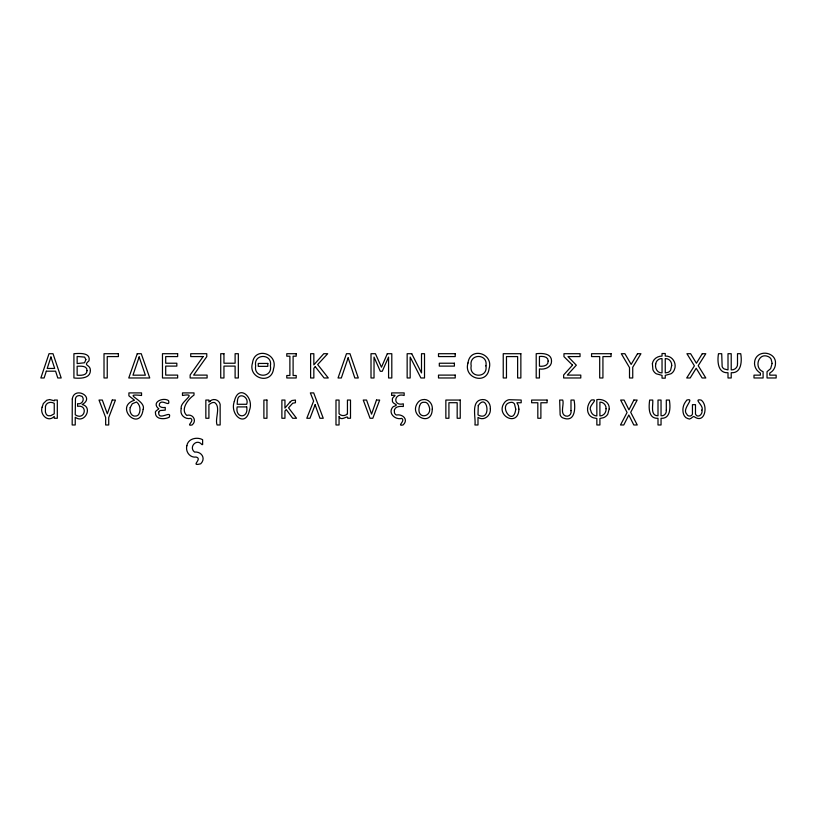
<?xml version="1.0" encoding="UTF-8"?>
<svg xmlns="http://www.w3.org/2000/svg" width="817" height="817" viewBox="0 0 817 817"><rect width="100%" height="100%" fill="white"/><g stroke="black" fill="none" stroke-linecap="round" stroke-linejoin="round"><path stroke-width="1.23" d="M234.326 401.433C229.352 414.679 245.651 428.476 249.481 410.216C254.465 396.96 238.339 383.306 234.326 401.433M270.407 365.853C272.776 378.332 253.301 378.322 255.66 365.853C253.26 353.322 272.796 353.342 270.407 365.853M485.921 365.853C488.28 378.332 468.815 378.322 471.174 365.853C468.774 353.322 488.311 353.342 485.921 365.853M570.991 410.665C571.777 414.015 569.061 417.058 565.66 416.037C559.574 413.902 564.363 404.425 562.729 400.054L559.665 400.054L560.135 414.842A5.3 5.3 0 0 0 562.596 417.783C574.964 423.053 575.709 408.663 574.055 400.054L570.991 400.054L570.991 410.665M772.126 363.422L770.625 368.651L767.04 371.674L767.04 377.975L776.15 377.975L776.15 375.146L769.747 375.146L769.747 373.124L772.014 371.439A10.835 10.835 0 0 0 775.486 363.422C776.221 354.047 763.415 349.942 757.328 356.12A9.59 9.59 0 0 0 754.704 361.277C753.744 365.975 756.276 370.795 760.392 373.124L760.392 375.146L753.989 375.146L753.989 377.975L763.098 377.975L763.098 371.674C753.744 368.334 758.217 352.117 768.164 356.569A6.015 6.015 0 0 1 771.146 359.235L772.126 363.422M666.304 410.195C666.733 413.3 664.272 416.17 661.045 415.782L661.045 400.054L658.002 400.054L658.002 415.782C649.883 415.904 653.355 404.629 652.732 400.054L649.668 400.054C648.739 406.662 647.983 418.968 658.002 418.294L658.002 424.973L661.045 424.973L661.045 418.294C670.91 418.947 670.481 406.692 669.368 400.054L666.304 400.054L666.304 410.195M143.159 409.297C139.85 433.01 113.686 406.846 134.458 400.218L128.902 395.826L128.902 392.906L141.545 392.906L141.545 395.479C120.262 393.212 146.457 400.269 143.159 409.297M432.285 409.174C431.784 427.883 407.377 415.281 418.263 402.076A7.251 7.251 0 0 1 422.43 399.707C428.088 398.277 432.898 403.71 432.285 409.174M518.918 409.174C518.417 427.883 494.009 415.281 504.896 402.076A7.251 7.251 0 0 1 509.062 399.707L521.185 400.054L521.185 402.75L516.895 402.75L518.366 405.498L518.918 409.174M606.071 408.714C606.367 412.309 603.743 416.047 599.903 415.935L599.903 402.158C603.467 401.923 606.337 405.242 606.071 408.714M252.494 362.973C247.653 378.414 271.581 385.379 273.583 368.661C278.372 353.281 254.516 346.347 252.494 362.973M467.998 362.973C463.168 378.414 487.095 385.379 489.087 368.661C493.887 353.281 470.02 346.347 467.998 362.973M671.707 365.546L670.624 370.162A5.443 5.443 0 0 1 667.867 372.44L665.252 372.92L665.252 358.581C669.072 358.295 671.993 361.88 671.707 365.546M490.333 408.857C491.14 415.414 483.93 421.439 477.996 417.395L477.996 424.973L474.932 424.973C476.117 417.895 470.265 400.289 482.541 399.554C487.647 399.115 490.772 404.272 490.333 408.857M737.506 363.667C737.965 367.313 734.759 370.121 731.215 369.907L731.215 353.71L728.008 353.71L728.008 369.907L724.281 368.998A4.371 4.371 0 0 1 722.146 366.527L721.717 353.71L718.49 353.71C717.224 360.981 717.653 373.42 728.008 372.715L728.008 377.975L731.215 377.975L731.215 372.715C741.57 373.43 741.999 360.981 740.733 353.71L737.506 353.71L737.506 363.667M42.127 407.162C39.553 414.444 48.05 423.043 54.249 416.404L54.249 418.263L57.313 418.263L57.313 400.054L54.31 400.054L54.31 400.82L49.714 399.554L46.753 400.228L43.332 403.547L42.127 407.162M72.294 398.972L72.172 424.973L75.235 424.973L75.235 417.221C84.59 424.483 93.332 406.886 82.129 404.538C95.722 397.052 74.296 385.787 72.294 398.972M246.683 406.907C248.919 418.743 234.928 418.794 237.165 406.907L246.683 406.907M655.704 364.014C654.754 368.15 657.348 373.206 662.036 372.92L662.036 358.581C658.87 358.387 656 360.859 655.704 364.014M701.885 410.093C703.223 414.056 697.789 418.815 695.481 414.188L695.481 404.67L692.448 404.67L692.448 414.188C691.601 416.813 687.475 416.68 686.709 414.045C681.358 408.939 695.788 397.573 686.831 400.054L685.116 402.454A13.593 13.593 0 0 0 682.91 410.093C682.889 413.443 684.146 417.538 687.73 418.559C690.763 420.878 693.296 414.495 694.797 417.078C705.04 423.952 708.431 405.109 701.098 400.054C692.53 398.492 704.458 405.783 701.885 410.093M181.272 408.469C179.403 414.627 184.724 419.662 190.759 418.386C194.977 420.918 185.153 426.464 192.097 424.973C197.305 420.714 192.883 413.494 186.736 415.393C180.057 409.44 188.288 398.87 194.007 395.101L194.007 392.906L182.487 392.906L182.487 395.479C199.001 392.64 179.413 401.688 181.272 408.469M652.395 363.657L652.906 369.682A8.109 8.109 0 0 0 656.296 373.798L662.036 375.371L662.036 378.169L665.252 378.169L665.252 375.371L671.002 373.757A8.231 8.231 0 0 0 674.372 369.672C677.119 363.381 672.36 355.569 665.252 356.089L665.252 353.516L662.036 353.516L662.036 356.089C657.562 356.028 653.018 359.031 652.395 363.657M130.209 407.591C129.147 411.441 131.363 417.201 136.163 416.016A4.146 4.146 0 0 0 138.706 414.413C141.024 410.522 140.248 404.772 136.531 401.984L132.272 403.761L130.209 407.591M609.216 408.878L607.766 414.219A9.191 9.191 0 0 1 603.661 417.65L599.903 418.488L599.903 424.973L596.849 424.973L596.849 418.488L593.254 417.773A8.824 8.824 0 0 1 589.098 414.638C586.055 410.073 587.76 403.823 591.345 400.054C600.087 398.512 587.433 405.865 590.783 410.481C591.099 413.494 593.765 415.986 596.839 415.935L596.839 399.636C602.691 398.553 609.778 402.178 609.216 408.878M237.441 400.963L237.165 404.282L246.683 404.282C249.573 396.511 237.696 391.517 237.441 400.963M186.858 445.725C185.265 451.535 189.82 457.98 196.09 457.05C203.259 458.868 189.299 466.67 200.737 463.79C206.231 458.296 201.299 451.28 194.548 452.067C188.349 447.165 196.703 437.983 201.911 444.581L202.626 444.581L202.626 439.689C197.009 436.584 187.951 438.576 186.858 445.725M87.021 370.663C87.062 375.708 80.658 375.422 77.145 375.217L77.145 366.261C80.577 366.159 87.327 365.434 87.021 370.663M551.526 361.032C551.741 367.293 544.694 369.846 539.434 368.937L539.434 377.975L536.207 377.975L536.207 353.71C541.732 353.118 551.649 353.118 551.526 361.032M394.366 410.144L394.427 412.605A3.339 3.339 0 0 0 396.419 415.016C402.638 413.739 408.919 419.642 403.067 424.973C396.153 426.433 405.875 420.99 401.76 418.396C394.948 420.265 387.187 412.656 393.202 406.662C401.035 404.027 391.506 404.895 392.395 400.013C391.343 396.613 399.482 394.529 391.609 395.418L391.609 392.906L404.16 392.906L404.16 395.479C393.937 392.354 392.436 406.519 403.322 403.823L403.322 406.509C400.156 406.202 395.224 406.212 394.366 410.144M90.381 370.53C90.309 378.812 79.668 378.547 73.918 377.975L73.918 353.71C79.004 353.363 90.901 352.219 89.012 360.808C82.384 366.292 90.575 364.086 90.381 370.53M478.262 405.62L477.996 414.903C492.181 422.655 487.412 391.69 478.262 405.62M419.509 406.09C415.353 421.48 435.778 416.833 427.832 403.915A4.116 4.116 0 0 0 425.289 402.301L423.043 402.301A4.146 4.146 0 0 0 420.479 403.915L419.509 406.09M515.762 409.174C513.26 428.578 496.368 402.812 511.922 402.301A4.116 4.116 0 0 1 514.475 403.915L515.762 409.174M75.45 398.737L75.235 414.77C84.774 421.215 88.512 404.507 77.595 406.304L77.595 403.69C81.823 404.793 84.999 399.666 82.149 396.439L79.372 395.51L77.421 395.949A3.86 3.86 0 0 0 75.45 398.737M158.723 412.125C157.875 421.909 172.162 409.337 169.252 417.221A14.195 14.195 0 0 1 160.203 418.416C157.722 417.977 155.383 415.955 155.496 413.279C153.943 410.369 161.296 409.041 157.875 408.081C151.707 401.739 163.553 397.072 168.557 400.616C170.498 407.846 162.328 398.819 159.581 403.527C157.793 407.132 162.706 407.979 165.248 407.428L165.248 410.134L159.999 410.553L158.723 412.125M45.456 406.447L45.395 412.064L46.191 414.148A3.411 3.411 0 0 0 48.448 415.741L50.715 415.71L54.249 413.831L54.249 403.332C51.083 401.372 46.069 402.301 45.456 406.447M548.176 361.114C548.442 365.842 543.009 366.659 539.434 366.179L539.434 356.478C542.805 356.13 548.421 356.498 548.176 361.114M85.877 359.643L84.529 362.768L77.145 363.575L77.145 356.467L84.641 357.1L85.877 359.643M46.314 371.194L44.108 377.975L40.85 377.975L49.03 353.71L53.003 353.71L61.193 377.975L57.782 377.975L55.587 371.194L46.314 371.194M50.94 356.998L47.202 368.447L54.688 368.447L50.94 356.998M348.144 357.836L341.332 377.975L338.044 377.975L346.479 353.71L349.972 353.71L358.285 377.975L354.823 377.975L348.144 357.836M139.166 356.917L132.977 375.177L145.375 375.177L139.166 356.917M137.266 353.71L128.759 377.975L149.746 377.975L141.239 353.71L137.266 353.71M376.484 400.054L371.551 414.107L366.557 400.054L363.248 400.054L370.06 418.263L372.818 418.263L379.68 400.054L376.484 400.054M112.246 400.054L107.313 413.77L102.319 400.054L99.01 400.054L105.659 417.518L105.659 424.973L108.722 424.973L108.722 417.548L115.442 400.054L112.246 400.054M315.127 404.752L309.99 418.263L306.804 418.263L313.616 401.086L310.348 392.906L313.697 392.906L323.246 418.263L319.947 418.263L315.127 404.752M387.319 353.71L381.468 367.221L375.412 353.71L371.01 353.71L371.01 377.975L374.023 377.975L374.023 357.07L380.303 371.296L382.254 371.296L388.575 357.07L388.575 377.975L391.803 377.975L391.803 353.71L387.319 353.71M633.88 400.054L628.937 409.838L624.096 400.054L620.644 400.054L627.078 412.493L620.501 424.973L623.769 424.973L628.824 414.985L633.798 424.973L637.25 424.973L630.704 412.309L637.168 400.054L633.88 400.054M637.515 353.71L631.153 364.413L624.903 353.71L621.308 353.71L629.509 367.579L629.509 377.975L632.736 377.975L632.736 367.242L640.937 353.71L637.515 353.71M702.293 353.71L696.411 363.248L690.61 353.71L686.923 353.71L694.409 365.832L686.699 377.975L690.181 377.975L696.196 368.263L702.109 377.975L705.817 377.975L698.198 365.669L705.796 353.71L702.293 353.71M203.137 356.58L190.147 374.983L190.147 377.975L207.099 377.975L207.099 375.105L193.629 375.105L206.772 356.631L206.772 353.71L190.729 353.71L190.729 356.58L203.137 356.58M290.015 402.066L284.949 408.091L284.949 400.054L281.885 400.054L281.885 418.263L284.949 418.263L284.949 410.982L286.216 409.562L292.69 418.263L296.53 418.263L288.544 407.836L292.69 403.22L295.437 402.73L295.437 400.054L291.914 400.514L290.015 402.066M315.26 366.68L313.84 368.283L313.84 377.975L310.613 377.975L310.613 353.71L313.84 353.71L313.84 364.872L323.777 353.71L327.709 353.71L317.67 364.545L328.291 377.975L324.104 377.975L315.26 366.68M572.523 365.148L563.638 374.983L563.638 377.975L580.785 377.975L580.785 375.105L567.284 375.105L576.322 365.199L567.978 356.58L580.029 356.58L580.029 353.71L563.965 353.71L563.965 356.631L572.523 365.148M347.439 413.78C345.346 416.18 341.128 416.21 339.055 413.78L339.055 400.054L335.991 400.054L335.991 424.973L339.055 424.973L339.055 416.384C340.955 422.318 348.461 414.025 347.705 418.263L350.503 418.263L350.503 400.054L347.439 400.054L347.439 413.78M210.265 401.004L208.907 402.076L208.907 400.054L205.843 400.054L205.843 418.263L208.907 418.263L208.907 404.67L211.276 403.077A5.229 5.229 0 0 1 214.667 402.556C221.101 406.968 214.657 418.712 217.087 424.973L220.151 424.973L220.151 406.447C221.07 400.963 214.391 397.358 210.265 401.004M118.404 353.71L104.014 353.71L104.014 377.975L107.241 377.975L107.241 356.58L118.404 356.58L118.404 353.71M177.646 353.71L162.471 353.71L162.471 377.975L177.646 377.975L177.646 375.105L165.698 375.105L165.698 366.098L176.829 366.098L176.829 363.228L165.698 363.228L165.698 356.58L177.646 356.58L177.646 353.71M223.95 353.71L220.723 353.71L220.723 377.975L223.95 377.975L223.95 366.098L235.112 366.098L235.112 377.975L238.339 377.975L238.339 353.71L235.112 353.71L235.112 363.228L223.95 363.228L223.95 353.71M296.203 353.71L286.787 353.71L286.787 356.192L289.882 356.192L289.882 375.503L286.787 375.503L286.787 377.975L296.203 377.975L296.203 375.503L293.109 375.503L293.109 356.192L296.203 356.192L296.203 353.71M411.737 353.71L407.152 353.71L407.152 377.975L410.175 377.975L410.175 357.049L420.898 377.975L424.513 377.975L424.513 353.71L421.501 353.71L421.501 372.92L411.737 353.71M455.212 353.71L438.494 353.71L438.494 356.58L455.212 356.58L455.212 353.71M520.858 353.71L503.241 353.71L503.241 377.975L506.469 377.975L506.469 356.58L517.631 356.58L517.631 377.975L520.858 377.975L520.858 353.71M611.075 353.71L591.559 353.71L591.559 356.58L599.698 356.58L599.698 377.975L602.926 377.975L602.926 356.58L611.075 356.58L611.075 353.71M454.405 363.228L439.311 363.228L439.311 366.108L454.405 366.108L454.405 363.228M267.813 363.442L258.254 363.442L258.254 366.353L267.813 366.353L267.813 363.442M455.212 375.105L438.494 375.105L438.494 377.975L455.212 377.975L455.212 375.105M266.955 400.054L263.891 400.054L263.891 418.263L266.955 418.263L266.955 400.054M460.237 400.054L445.857 400.054L445.857 418.263L448.921 418.263L448.921 402.699L457.173 402.699L457.173 418.263L460.237 418.263L460.237 400.054M547.084 400.054L531.632 400.054L531.632 402.75L537.821 402.75L537.821 418.263L540.885 418.263L540.885 402.75L547.084 402.75L547.084 400.054"/></g></svg>
